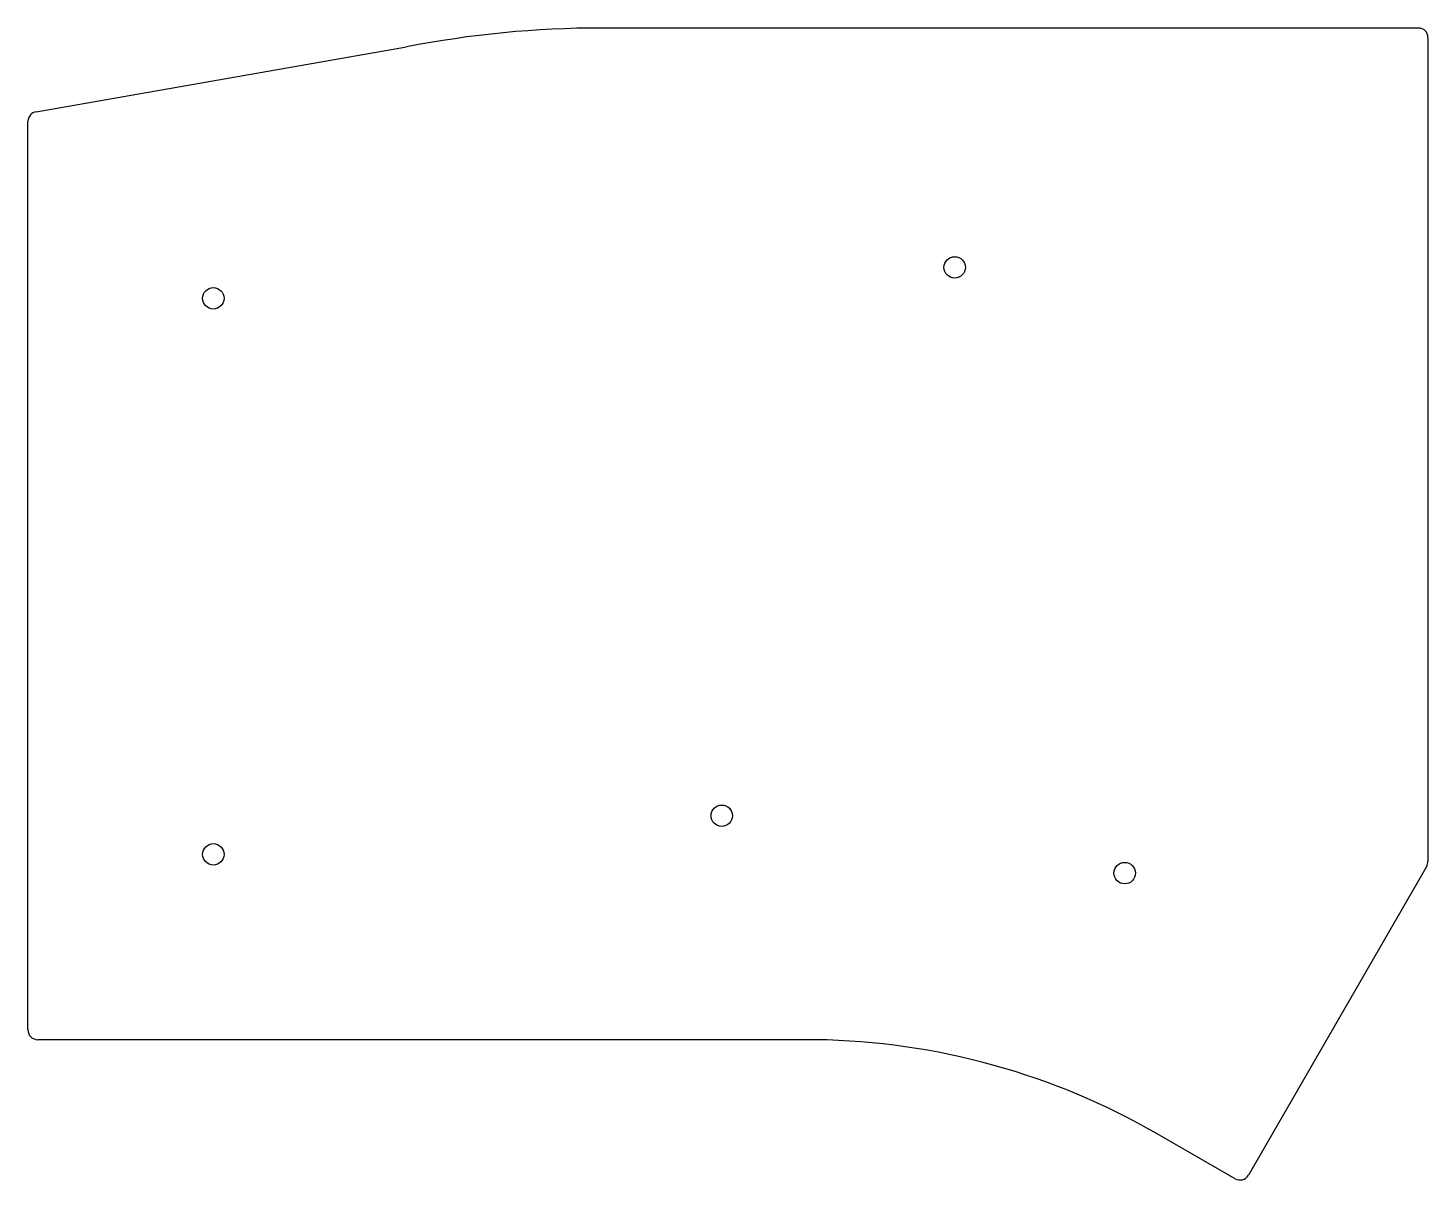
# Model space of a CAD drawing. Extents: x 14 to 158, y -131 to -13.
import ezdxf

# ---------------------------------------------------------------- set-up
doc = ezdxf.new("R2010")
doc.units = 0
doc.layers.add('BLACK', color=7, linetype='CONTINUOUS')

msp = doc.modelspace()

# ---------------------------------------------------------------- linework, layer by layer
at = {"layer": 'BLACK', "linetype": 'Continuous'}
for p, q in [((156.869, -12.8588), (72.8963, -12.8588)), ((157.869, -13.8588), (157.869, -98.504)), ((14.819, -21.4604), (52.873, -14.8055)), ((13.97, -115.84), (13.97, -22.4489)), ((157.734, -99.0066), (139.415, -130.761)), ((94.9661, -116.84), (14.97, -116.84)), ((138.049, -131.128), (130.048, -126.525))]:
    msp.add_line(p, q, dxfattribs=at)
at = {"layer": 'BLACK'}
for centre in [(109.22, -37.465), (33.02, -40.64), (85.2805, -93.8213), (33.02, -97.79), (126.694, -99.7225)]:
    msp.add_circle(centre, 1.1, dxfattribs=at)
for centre, radius, start, end in [((72.8963, -116.809), 103.95, 90, 101.106), ((156.869, -13.8588), 1, 359.999943, 89.9999), ((14.97, -22.4489), 1, 98.6863, 180), ((156.869, -98.504), 1, 329.8304, 359.999862), ((14.97, -115.84), 1, 179.999, 269.999), ((93.8361, -189.315), 72.4839, 60.0274, 89.1067), ((138.549, -130.261), 1, 240.001, 330.0006)]:
    msp.add_arc(centre, radius, start, end, dxfattribs=at)

doc.saveas('drawing.dxf')
